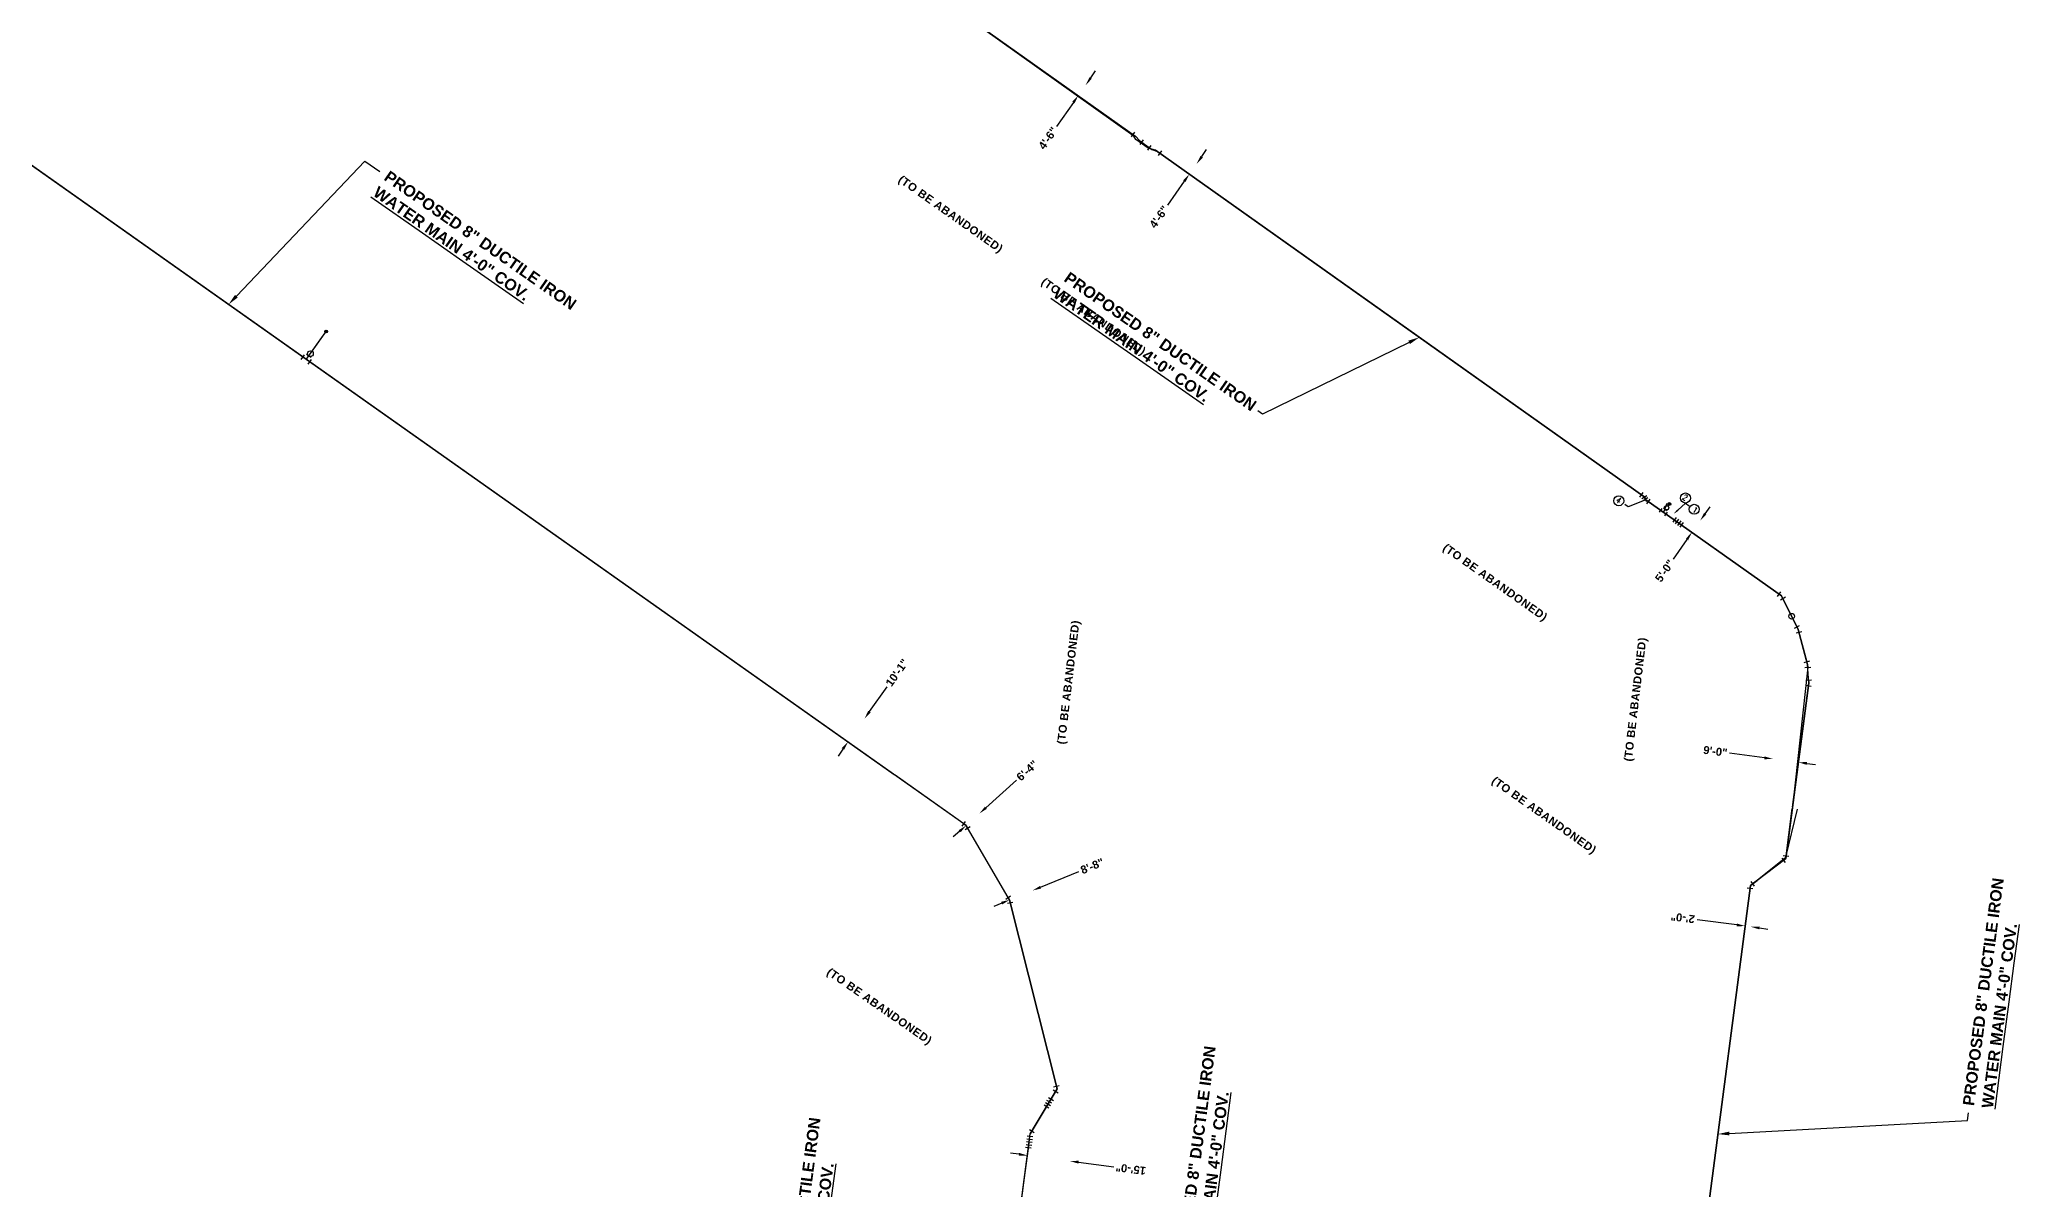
# Model space of a CAD drawing. Header units: feet. Extents: x 0 to 2707995, y 0 to 272549.
# Drawn here: x 2706205 to 2706901, y 270975 to 271377 of the extents above; entities that cross this region are included whole.
import ezdxf
from ezdxf import colors
from ezdxf.entities.mleader import LeaderData, LeaderLine
from ezdxf.math import Vec2, Vec3

# ---------------------------------------------------------------- set-up
doc = ezdxf.new("R2010")
doc.units = ezdxf.units.FT
doc.header["$LTSCALE"] = 20
for name, color, linetype in [('C-PR-WATER', 4, 'Continuous'), ('C-PR-WATER-ABAND', 3, 'Continuous'), ('C-PR-WATER-ABAND-OFF', 3, 'Continuous'), ('C-PR-WATER-DIM', 4, 'Continuous'), ('C-PR-WATER-FITTING', 4, 'Continuous'), ('C-PR-WATER-TXT (W-2)', 4, 'Continuous'), ('C-PR-WATER-TXT-#', 6, 'Continuous')]:
    doc.layers.add(name, color=color, linetype=linetype)
doc.layers.add('CALC', color=10, linetype='Continuous', plot=False)
doc.styles.add('ARIAL', font='arialbd.ttf', dxfattribs={"height": 0.24})
doc.styles.add('PROPOSED PLAN', font='arialbd.ttf', dxfattribs={"height": 2.8})
doc.styles.get("Standard").update_dxf_attribs({"font": 'simplex.shx'})
doc.dimstyles.new('PWD Proposed', dxfattribs={"dimtxt": 2.8, "dimasz": 3, "dimexe": 0.18, "dimexo": 0.0625, "dimgap": 1, "dimtad": 0, "dimdec": 0, "dimlfac": 12, "dimzin": 1, "dimdsep": 46, "dimlunit": 4, "dimtxsty": 'PROPOSED PLAN', "dimcen": 0, "dimse1": 1, "dimse2": 1, "dimclrd": 256, "dimclrt": 3, "dimadec": 1, "dimazin": 0, "dimtfac": 1, "dimtdec": 0, "dimtofl": 0, "dimtmove": 0, "dimatfit": 1, "dimfxl": 0.18, "dimfrac": 2, "dimtolj": 1, "dimtzin": 0, "dimlwd": -1, "dimarcsym": 0})

# ---------------------------------------------------------------- blocks, each defined once
blk = doc.blocks.new('*U86')
at = {"layer": 'C-PR-WATER-FITTING', "linetype": 'Continuous'}
for p, q in [((-1, -1), (-1, 1)), ((3, -1.5), (3, 0.5))]:
    blk.add_line(p, q, dxfattribs=at)
for points in [[(-1, 0), (0, 0)], [(0, 0), (2, -0.5)], [(2, -0.5), (3, -0.5)]]:
    blk.add_lwpolyline(points, dxfattribs=at)
blk = doc.blocks.new('*U85')
at = {"layer": 'C-PR-WATER-FITTING', "linetype": 'Continuous'}
for p, q in [((-1, -1), (-1, 1)), ((3, 1.5), (3, -0.5))]:
    blk.add_line(p, q, dxfattribs=at)
for points in [[(-1, 0), (0, 0)], [(0, 0), (2, 0.5)], [(2, 0.5), (3, 0.5)]]:
    blk.add_lwpolyline(points, dxfattribs=at)
blk = doc.blocks.new('*U288')
at = {"layer": 'C-PR-WATER-FITTING'}
blk.add_line((-0.73, -1.32), (0.73, 1.3), dxfattribs=at)
for points in [[(-0.14, 1.79), (1.61, 0.81)], [(0.82, -1.61), (1.8, 0.13)], [(-1.6, -0.83), (0.14, -1.8)], [(0, -0.01), (1.31, -0.74)]]:
    blk.add_lwpolyline(points, dxfattribs=at)
blk.add_circle((2.18, -1.23), 1, dxfattribs=at)
blk = doc.blocks.new('*U246')
at = {"layer": 'C-PR-WATER-FITTING'}
h = blk.add_hatch(color=256, dxfattribs=at)
h.dxf.hatch_style = 1
h.paths.add_polyline_path([(0.5, -0.01, 1), (-0.5, -0.01, 1)])
blk.add_circle((0, -0.01), 0.5, dxfattribs=at)
blk = doc.blocks.new('*U88')
at = {"layer": 'C-PR-WATER-FITTING'}
for p, q in [((0, 1), (0, -1)), ((1, 1), (1, -1)), ((2, 1), (2, -1)), ((3, 1), (3, -1))]:
    blk.add_line(p, q, dxfattribs=at)
blk = doc.blocks.new('*U89')
at = {"layer": 'C-PR-WATER-FITTING'}
for p, q in [((-0.79, -1.18), (-1.18, 0.79)), ((1, -1), (1, 1))]:
    blk.add_line(p, q, dxfattribs=at)
blk.add_lwpolyline([(-0.98, -0.2), (0, 0)], dxfattribs=at)
at = {"layer": 'C-PR-WATER-FITTING', "flags": 128}
blk.add_lwpolyline([(0, 0), (1, 0)], dxfattribs=at)
blk = doc.blocks.new('*U90')
at = {"layer": 'C-PR-WATER-FITTING'}
for p, q in [((-0.54, -1.31), (-1.31, 0.54)), ((1, -1), (1, 1))]:
    blk.add_line(p, q, dxfattribs=at)
blk.add_lwpolyline([(-0.92, -0.38), (0, 0)], dxfattribs=at)
at = {"layer": 'C-PR-WATER-FITTING', "flags": 128}
blk.add_lwpolyline([(0, 0), (1, 0)], dxfattribs=at)
blk = doc.blocks.new('*U100')
at = {"layer": 'C-PR-WATER-FITTING'}
for p, q in [((-0.54, -1.31), (-1.31, 0.54)), ((1, -1), (1, 1))]:
    blk.add_line(p, q, dxfattribs=at)
blk.add_lwpolyline([(-0.92, -0.38), (0, 0)], dxfattribs=at)
at = {"layer": 'C-PR-WATER-FITTING', "flags": 128}
blk.add_lwpolyline([(0, 0), (1, 0)], dxfattribs=at)
blk = doc.blocks.new('*U101')
at = {"layer": 'C-PR-WATER-FITTING'}
for p, q in [((0, -1.41), (-1.41, 0)), ((1, -1), (1, 1))]:
    blk.add_line(p, q, dxfattribs=at)
at = {"layer": 'C-PR-WATER-FITTING', "flags": 128}
blk.add_lwpolyline([(-0.71, -0.71), (0, 0), (1, 0)], dxfattribs=at)
blk = doc.blocks.new('*U102')
at = {"layer": 'C-PR-WATER-FITTING'}
for p, q in [((1, 0.08), (-1, -0.08)), ((1.07, -0.92), (-0.92, -1.07)), ((1.15, -1.92), (-0.84, -2.07)), ((1.23, -2.91), (-0.77, -3.07))]:
    blk.add_line(p, q, dxfattribs=at)
blk = doc.blocks.new('*U103')
at = {"layer": 'C-PR-WATER-FITTING'}
for p, q in [((0.88, 0.47), (-0.88, -0.47)), ((1.35, -0.42), (-0.42, -1.35)), ((1.82, -1.3), (0.05, -2.24)), ((2.29, -2.19), (0.52, -3.12))]:
    blk.add_line(p, q, dxfattribs=at)
blk = doc.blocks.new('*D134')
at = {"layer": 'C-PR-WATER-DIM', "linetype": 'Continuous', "transparency": 16777216}
for p, q in [((2706495.24, 271142.47), (2706501.39, 271151.14)), ((2706485.96, 271129.38), (2706484.23, 271126.93))]:
    blk.add_line(p, q, dxfattribs=at)
at = {"layer": 'C-PR-WATER-DIM', "transparency": 16777216}
for points in [[(2706494.83, 271142.76), (2706495.65, 271142.18), (2706493.51, 271140.02)], [(2706485.55, 271129.67), (2706486.37, 271129.09), (2706487.7, 271131.82)]]:
    blk.add_solid(points, dxfattribs=at)
at = {"layer": 'C-PR-WATER-DIM', "transparency": 16777216, "insert": (2706504.89, 271156.08), "char_height": 2.8, "attachment_point": 5, "rotation": 54.66342, "style": 'PROPOSED PLAN'}
blk.add_mtext('\\A1;10\'-1"', dxfattribs=at)
blk = doc.blocks.new('*D135')
at = {"layer": 'C-PR-WATER-DIM', "linetype": 'Continuous', "transparency": 16777216}
for p, q in [((2706535.98, 271108.85), (2706546.68, 271118.45)), ((2706526.82, 271100.62), (2706524.58, 271098.61))]:
    blk.add_line(p, q, dxfattribs=at)
at = {"layer": 'C-PR-WATER-DIM', "transparency": 16777216}
for points in [[(2706535.65, 271109.22), (2706536.31, 271108.48), (2706533.75, 271106.84)], [(2706526.48, 271100.99), (2706527.15, 271100.25), (2706529.05, 271102.62)]]:
    blk.add_solid(points, dxfattribs=at)
at = {"layer": 'C-PR-WATER-DIM', "transparency": 16777216, "insert": (2706550.43, 271121.82), "char_height": 2.8, "attachment_point": 5, "rotation": 41.92135, "style": 'PROPOSED PLAN'}
blk.add_mtext('\\A1;6\'-4"', dxfattribs=at)
blk = doc.blocks.new('*D136')
at = {"layer": 'C-PR-WATER-DIM', "linetype": 'Continuous', "transparency": 16777216}
for p, q in [((2706555.1, 271081.04), (2706568.53, 271086.52)), ((2706541.51, 271075.49), (2706538.73, 271074.35))]:
    blk.add_line(p, q, dxfattribs=at)
at = {"layer": 'C-PR-WATER-DIM', "transparency": 16777216}
for points in [[(2706541.32, 271075.95), (2706541.7, 271075.02), (2706544.29, 271076.62)], [(2706554.91, 271081.5), (2706555.29, 271080.58), (2706552.32, 271079.9)]]:
    blk.add_solid(points, dxfattribs=at)
at = {"layer": 'C-PR-WATER-DIM', "transparency": 16777216, "insert": (2706573.19, 271088.43), "char_height": 2.8, "attachment_point": 5, "rotation": 22.22315, "style": 'PROPOSED PLAN'}
blk.add_mtext('\\A1;8\'-8"', dxfattribs=at)
blk = doc.blocks.new('*D137')
at = {"layer": 'C-PR-WATER-DIM', "linetype": 'Continuous', "transparency": 16777216}
for p, q in [((2706547.56, 270987.63), (2706544.58, 270988.02)), ((2706568.38, 270984.89), (2706580.7, 270983.27))]:
    blk.add_line(p, q, dxfattribs=at)
at = {"layer": 'C-PR-WATER-DIM', "transparency": 16777216}
for points in [[(2706547.62, 270988.12), (2706547.49, 270987.13), (2706550.53, 270987.24)], [(2706568.44, 270985.38), (2706568.31, 270984.39), (2706565.4, 270985.28)]]:
    blk.add_solid(points, dxfattribs=at)
at = {"layer": 'C-PR-WATER-DIM', "transparency": 16777216, "insert": (2706586.7, 270982.48), "char_height": 2.8, "attachment_point": 5, "rotation": 172.50681, "style": 'PROPOSED PLAN'}
blk.add_mtext('\\A1;15\'-0"', dxfattribs=at)
blk = doc.blocks.new('*D165')
at = {"layer": 'C-PR-WATER-DIM', "linetype": 'Continuous', "transparency": 16777216}
for p, q in [((2706572.66, 271364.06), (2706574.39, 271366.51)), ((2706566.59, 271355.5), (2706560.66, 271347.14))]:
    blk.add_line(p, q, dxfattribs=at)
at = {"layer": 'C-PR-WATER-DIM', "transparency": 16777216}
for points in [[(2706572.25, 271364.35), (2706573.06, 271363.77), (2706570.92, 271361.62)], [(2706566.18, 271355.79), (2706566.99, 271355.21), (2706568.32, 271357.94)]]:
    blk.add_solid(points, dxfattribs=at)
at = {"layer": 'C-PR-WATER-DIM', "transparency": 16777216, "insert": (2706557.72, 271342.99), "char_height": 2.8, "attachment_point": 5, "rotation": 54.67389, "style": 'PROPOSED PLAN'}
blk.add_mtext('\\A1;4\'-6"', dxfattribs=at)
blk = doc.blocks.new('*D166')
at = {"layer": 'C-PR-WATER-DIM', "linetype": 'Continuous', "transparency": 16777216}
for p, q in [((2706611.49, 271336.54), (2706613.23, 271338.99)), ((2706605.42, 271327.97), (2706599.5, 271319.61))]:
    blk.add_line(p, q, dxfattribs=at)
at = {"layer": 'C-PR-WATER-DIM', "transparency": 16777216}
for points in [[(2706611.09, 271336.83), (2706611.9, 271336.25), (2706609.76, 271334.09)], [(2706605.01, 271328.26), (2706605.83, 271327.68), (2706607.16, 271330.42)]]:
    blk.add_solid(points, dxfattribs=at)
at = {"layer": 'C-PR-WATER-DIM', "transparency": 16777216, "insert": (2706596.56, 271315.47), "char_height": 2.8, "attachment_point": 5, "rotation": 54.67389, "style": 'PROPOSED PLAN'}
blk.add_mtext('\\A1;4\'-6"', dxfattribs=at)
blk = doc.blocks.new('*D167')
at = {"layer": 'C-PR-WATER-DIM', "linetype": 'Continuous', "transparency": 16777216}
for p, q in [((2706787.68, 271211.67), (2706789.41, 271214.12)), ((2706781.32, 271202.7), (2706776.43, 271195.79))]:
    blk.add_line(p, q, dxfattribs=at)
at = {"layer": 'C-PR-WATER-DIM', "transparency": 16777216}
for points in [[(2706787.27, 271211.96), (2706788.09, 271211.38), (2706785.94, 271209.22)], [(2706780.91, 271202.99), (2706781.73, 271202.41), (2706783.05, 271205.15)]]:
    blk.add_solid(points, dxfattribs=at)
at = {"layer": 'C-PR-WATER-DIM', "transparency": 16777216, "insert": (2706773.51, 271191.69), "char_height": 2.8, "attachment_point": 5, "rotation": 54.67389, "style": 'PROPOSED PLAN'}
blk.add_mtext('\\A1;5\'-0"', dxfattribs=at)
blk = doc.blocks.new('*D168')
at = {"layer": 'C-PR-WATER-DIM', "linetype": 'Continuous', "transparency": 16777216}
for p, q in [((2706808.43, 271126.29), (2706796.25, 271127.9)), ((2706823.28, 271124.34), (2706826.25, 271123.95))]:
    blk.add_line(p, q, dxfattribs=at)
at = {"layer": 'C-PR-WATER-DIM', "transparency": 16777216}
for points in [[(2706808.5, 271126.79), (2706808.37, 271125.8), (2706811.41, 271125.9)], [(2706823.34, 271124.83), (2706823.21, 271123.84), (2706820.3, 271124.73)]]:
    blk.add_solid(points, dxfattribs=at)
at = {"layer": 'C-PR-WATER-DIM', "transparency": 16777216, "insert": (2706791.23, 271128.56), "char_height": 2.8, "attachment_point": 5, "rotation": 352.49406, "style": 'PROPOSED PLAN'}
blk.add_mtext('\\A1;9\'-0"', dxfattribs=at)
blk = doc.blocks.new('*D169')
at = {"layer": 'C-PR-WATER-DIM', "linetype": 'Continuous', "transparency": 16777216}
for p, q in [((2706798.73, 271067.86), (2706784.87, 271069.68)), ((2706806.66, 271066.81), (2706809.63, 271066.42))]:
    blk.add_line(p, q, dxfattribs=at)
at = {"layer": 'C-PR-WATER-DIM', "transparency": 16777216}
for points in [[(2706798.79, 271068.35), (2706798.66, 271067.36), (2706801.7, 271067.47)], [(2706806.72, 271067.31), (2706806.59, 271066.32), (2706803.68, 271067.2)]]:
    blk.add_solid(points, dxfattribs=at)
at = {"layer": 'C-PR-WATER-DIM', "transparency": 16777216, "insert": (2706779.84, 271070.34), "char_height": 2.8, "attachment_point": 5, "rotation": 172.50155, "style": 'PROPOSED PLAN'}
blk.add_mtext('\\A1;2\'-0"', dxfattribs=at)
blk = doc.blocks.new('*U256')
at = {"layer": 'C-PR-WATER-FITTING'}
blk.add_line((-0.04, -1.51), (0.05, 1.49), dxfattribs=at)
for points in [[(-0.95, 1.52), (1.05, 1.46)], [(1.47, -1.05), (1.53, 0.95)], [(-1.04, -1.48), (0.96, -1.54)], [(0, -0.01), (1.5, -0.05)]]:
    blk.add_lwpolyline(points, dxfattribs=at)
blk.add_circle((2.5, -0.08), 1, dxfattribs=at)
blk = doc.blocks.new('*U257')
at = {"layer": 'C-PR-WATER-FITTING'}
h = blk.add_hatch(color=256, dxfattribs=at)
h.dxf.hatch_style = 1
h.paths.add_polyline_path([(0.5, -0.01, 1), (-0.5, -0.01, 1)])
blk.add_circle((0, -0.01), 0.5, dxfattribs=at)
blk = doc.blocks.new('*U91')
at = {"layer": 'C-PR-WATER-FITTING'}
for p, q in [((0, -1.41), (-1.41, 0)), ((1, -1), (1, 1))]:
    blk.add_line(p, q, dxfattribs=at)
at = {"layer": 'C-PR-WATER-FITTING', "flags": 128}
blk.add_lwpolyline([(-0.71, -0.71), (0, 0), (1, 0)], dxfattribs=at)
blk = doc.blocks.new('*U247')
at = {"layer": 'C-PR-WATER-FITTING'}
blk.add_circle((0, -0.01), 1, dxfattribs=at)
blk = doc.blocks.new('*U233')
at = {"layer": 'C-PR-WATER-FITTING'}
for p, q in [((-0.54, -1.31), (-1.31, 0.54)), ((1, -1), (1, 1))]:
    blk.add_line(p, q, dxfattribs=at)
blk.add_lwpolyline([(-0.92, -0.38), (0, 0)], dxfattribs=at)
at = {"layer": 'C-PR-WATER-FITTING', "flags": 128}
blk.add_lwpolyline([(0, 0), (1, 0)], dxfattribs=at)
blk = doc.blocks.new('*U234')
at = {"layer": 'C-PR-WATER-FITTING'}
for p, q in [((-0.54, -1.31), (-1.31, 0.54)), ((1, -1), (1, 1))]:
    blk.add_line(p, q, dxfattribs=at)
blk.add_lwpolyline([(-0.92, -0.38), (0, 0)], dxfattribs=at)
at = {"layer": 'C-PR-WATER-FITTING', "flags": 128}
blk.add_lwpolyline([(0, 0), (1, 0)], dxfattribs=at)

msp = doc.modelspace()

# ---------------------------------------------------------------- linework, layer by layer
at = {"layer": 'C-PR-WATER'}
for p, q in [((2706529.061, 271102.625), (2706084.595, 271416.347)), ((2706514.189, 271396.316), (2706588.374, 271343.732)), ((2706588.374, 271343.732), (2706589.716, 271342.168)), ((2706589.716, 271342.168), (2706594.065, 271339.086)), ((2706594.065, 271339.079), (2706595.986, 271338.331)), ((2706595.38, 271338.766), (2706671.569, 271284.769)), ((2706671.569, 271284.769), (2706766.251, 271217.666)), ((2706300.177, 271268.464), (2706305.09, 271275.394)), ((2706298.154, 271265.606), (2706299.022, 271266.832)), ((2706766.947, 271216.56), (2706814.381, 271182.943)), ((2706774.622, 271214.342), (2706775.129, 271215.056)), ((2706773.101, 271212.203), (2706773.751, 271213.12)), ((2706814.381, 271182.943), (2706817.492, 271176.709)), ((2706818.385, 271174.92), (2706820.245, 271171.194)), ((2706823.539, 271158.956), (2706820.24, 271171.187)), ((2706823.965, 271152.517), (2706823.539, 271158.956)), ((2706823.965, 271152.517), (2706815.869, 271091.068)), ((2706544.288, 271076.622), (2706529.06, 271102.625)), ((2706815.869, 271091.068), (2706803.553, 271081.614)), ((2706544.288, 271076.622), (2706560.899, 271010.487)), ((2706803.554, 271081.615), (2706787.999, 270963.216)), ((2706560.899, 271010.487), (2706551.529, 270994.831)), ((2706530.599, 270835.708), (2706551.529, 270994.831))]:
    msp.add_line(p, q, dxfattribs=at)
msp.add_lwpolyline([(2706766.251, 271217.666), (2706766.947, 271216.56)], dxfattribs=at)
at = {"layer": 'C-PR-WATER-TXT-#'}
for centre in [(2706757.442, 271216.196), (2706780.774, 271217.163), (2706783.842, 271213.212)]:
    msp.add_circle(centre, 1.75, dxfattribs=at)
at = {"layer": 'CALC'}
for points in [[(2706282.513, 271561.115), (2706319.105, 271535.182), (2706328.757, 271536.921), (2706424.245, 271469.246), (2706425.916, 271459.445), (2706460.677, 271434.858), (2706462.02, 271433.294), (2706495.291, 271409.714), (2706504.883, 271411.301), (2706512.609, 271405.823), (2706514.189, 271396.316), (2706587.368, 271344.014)], [(2706148.213, 271371.442), (2706503.858, 271120.414)], [(2706818.231, 271108.99), (2706823.965, 271152.517), (2706823.539, 271158.956), (2706820.24, 271171.187), (2706814.381, 271182.943), (2706766.947, 271216.56), (2706766.251, 271217.666), (2706595.38, 271338.766), (2706592.789, 271339.504), (2706588.44, 271342.586), (2706587.299, 271344.494)], [(2706298.154, 271265.606), (2706304.814, 271274.977)], [(2706774.299, 271215.232), (2706773.101, 271212.203)], [(2706805.397, 271189.309), (2706814.36, 271182.986), (2706820.24, 271171.187), (2706823.409, 271159.439)], [(2706823.604, 271157.958), (2706818.231, 271108.99)], [(2706508.182, 270665.248), (2706551.529, 270994.831), (2706560.899, 271010.487), (2706544.288, 271076.622), (2706529.06, 271102.625), (2706504.182, 271120.185)], [(2706528.695, 270821.215), (2706551.529, 270994.831), (2706560.899, 271010.487), (2706544.288, 271076.622), (2706529.065, 271102.618), (2706504.182, 271120.185)], [(2706760.121, 270632.96), (2706784.729, 270821.357), (2706772.023, 270836.263), (2706782.551, 270921.78), (2706787.09, 270925.714), (2706791.304, 270957.749), (2706787.998, 270963.22), (2706803.553, 271081.614), (2706815.935, 271091.563), (2706819.957, 271108.375)], [(2706805.806, 271083.343), (2706815.869, 271091.068), (2706818.18, 271108.608)], [(2706789.718, 270960.979), (2706787.999, 270963.216), (2706803.554, 271081.615), (2706805.843, 271083.372)]]:
    msp.add_lwpolyline(points, dxfattribs=at)
msp.add_lwpolyline([(2706508.182, 270665.248, -0.0013692), (2706551.529, 270994.831), (2706560.899, 271010.487), (2706544.288, 271076.621), (2706529.06, 271102.625), (2706504.182, 271120.185)], format="xyb", dxfattribs=at)

# ---------------------------------------------------------------- block references
at = {"layer": 'C-PR-WATER-FITTING'}
for name, p, rotation in [('*U86', (2706588.374, 271343.732), 324.673888888468), ('*U85', (2706594.065, 271339.086), 324.6738889241751), ('*U257', (2706305.084, 271275.396), 56.47756110949388), ('*U256', (2706298.154, 271265.606), 56.47756110949388), ('*U233', (2706766.251, 271217.666), 302.1738966934164), ('*U234', (2706766.947, 271216.56), 122.1738966828323), ('*U246', (2706775.129, 271215.056), 83.92415502369693), ('*U88', (2706776.912, 271209.498), 324.673888888468), ('*U90', (2706814.381, 271182.943), 299.537809446928), ('*U247', (2706817.932, 271175.814), 83.92415502369693), ('*U89', (2706820.24, 271171.187), 285.0096728048995), ('*U89', (2706823.539, 271158.956), 273.7596687355332), ('*U89', (2706823.965, 271152.517), 262.5096647744364), ('*U100', (2706529.065, 271102.618), 302.1738888645055), ('*U100', (2706544.288, 271076.622), 280.6531324194436), ('*U101', (2706560.899, 271010.487), 239.0997326427569), ('*U102', (2706558.718, 271006.842), 324.6738889241751), ('*U103', (2706551.269, 270992.855), 324.6738889241751), ('*U100', (2706551.529, 270994.831), 59.09973272570487)]:
    msp.add_blockref(name, p, dxfattribs=dict(at, rotation=rotation))
at = {"layer": 'C-PR-WATER-FITTING', "xscale": 0.75, "yscale": 0.75, "zscale": 0.75, "rotation": 83.92415502369693}
msp.add_blockref('*U288', (2706773.096, 271212.202), dxfattribs=at)
at = {"layer": 'C-PR-WATER-FITTING', "xscale": -1}
for p, rotation in [((2706815.869, 271091.068), 262.5041894284287), ((2706803.554, 271081.615), 82.50418943189358)]:
    msp.add_blockref('*U91', p, dxfattribs=dict(at, rotation=rotation))

# ---------------------------------------------------------------- texts
at = {"layer": 'C-PR-WATER-ABAND', "color": 4, "char_height": 2.8, "width": 48.18924, "attachment_point": 2, "style": 'ARIAL'}
for insert, rotation in [((2706576.352, 271280.527), 324.788439), ((2706762.053, 271149.167), 83.234413), ((2706501.397, 271039.297), 325.223551)]:
    msp.add_mtext('\\pxql;{\\T1.063;\\C3;(TO BE ABANDONED)}', dxfattribs=dict(at, insert=insert, rotation=rotation))
at = {"layer": 'C-PR-WATER-ABAND-OFF', "color": 4, "char_height": 2.8, "width": 48.18924, "attachment_point": 2, "style": 'ARIAL'}
for insert, rotation in [((2706526.341, 271316.329), 324.788439), ((2706716.89, 271187.544), 324.788439), ((2706563.682, 271155.147), 83.234413), ((2706733.979, 271106.085), 324.788439)]:
    msp.add_mtext('\\pxql;{\\T1.063;\\C3;(TO BE ABANDONED)}', dxfattribs=dict(at, insert=insert, rotation=rotation))

# ---------------------------------------------------------------- dimensions: what is measured, and where the dimension line sits
at = {"layer": 'C-PR-WATER-DIM'}
for base, p1, p2, angle, picture, middle in [((2706568.32, 271357.945), (2706572.384, 271360.58), (2706569.782, 271356.909), 234.673889, '*D165', (2706557.721, 271342.99)), ((2706607.157, 271330.42), (2706611.22, 271333.055), (2706608.618, 271329.384), 234.673889, '*D166', (2706596.558, 271315.465)), ((2706783.053, 271205.145), (2706787.345, 271208.232), (2706784.453, 271204.153), 234.673888, '*D167', (2706773.514, 271191.687)), ((2706487.697, 271131.825), (2706494.682, 271139.186), (2706488.872, 271130.992), 234.663415, '*D134', (2706504.891, 271156.076)), ((2706811.405, 271125.902), (2706819.707, 271120.193), (2706810.807, 271121.365), 172.49406, '*D168', (2706791.234, 271128.56)), ((2706529.049, 271102.623), (2706535.42, 271104.982), (2706530.72, 271100.762), 221.921354, '*D135', (2706550.428, 271121.82)), ((2706544.288, 271076.621), (2706552.324, 271079.905), (2706544.288, 271076.621), 202.223152, '*D136', (2706573.195, 271088.432)), ((2706801.701, 271067.465), (2706805.836, 271083.568), (2706803.854, 271083.828), 172.501548, '*D169', (2706779.836, 271070.343)), ((2706550.53, 270987.237), (2706565.094, 270982.939), (2706550.222, 270984.895), 172.506814, '*D137', (2706586.704, 270982.479))]:
    dim = msp.add_linear_dim(base=base, p1=p1, p2=p2, angle=angle, dimstyle='PWD Proposed', override={"dimclrt": 256}, dxfattribs=at)
    dim.commit()
    dim.dimension.update_dxf_attribs({"geometry": picture, "text_midpoint": middle, "dimtype": 161})

# ---------------------------------------------------------------- leaders
at = {"layer": 'C-PR-WATER-TXT (W-2)'}
ml = msp.add_multileader_mtext('Standard', dxfattribs=at)
ml.set_content('PROPOSED 8" DUCTILE IRON {\\LWATER MAIN 4\'-0" COV.}', color=256, style='ARIAL')
ml.set_leader_properties(color=256)
ml.build(insert=Vec2(0, 0))
ml.multileader.update_dxf_attribs({"dogleg_length": 5})
ctx = ml.context
ctx.base_point, ctx.landing_gap_size, ctx.plane_origin, ctx.plane_x_axis, ctx.plane_y_axis = Vec3(2706323.892, 271331.344), 2.5, Vec3(2706445.958, 271343.498), Vec3(0.8203154, -0.5719114), Vec3(0.5719114, 0.8203154)
notes = []
notes.append((ctx, [(0, (1, 1, 0), (2706318.62, 271335.019), (0.8203154, -0.5719114), 6.427, [(0, [(2706270.932, 271284.823)], 0, [])])]))
ctx.mtext.insert, ctx.mtext.text_direction, ctx.mtext.rotation, ctx.mtext.width, ctx.mtext.defined_height, ctx.mtext.flow_direction = Vec3(2706327.316, 271331.883), Vec3(0.8203154, -0.5719114), 5.6743512, 87.98644, 38.555, 5
ml = msp.add_multileader_mtext('Standard', dxfattribs=at)
ml.set_content('PROPOSED 8" DUCTILE IRON {\\LWATER MAIN 4\'-0" COV.}', color=256, style='ARIAL')
ml.set_leader_properties(color=256)
ml.build(insert=Vec2(0, 0))
ml.multileader.update_dxf_attribs({"dogleg_length": 5})
ctx = ml.context
ctx.base_point, ctx.landing_gap_size, ctx.plane_origin, ctx.plane_x_axis, ctx.plane_y_axis = Vec3(2706561.846, 271295.952), 2.5, Vec3(2706862.948, 271332.395), Vec3(0.8203154, -0.5719114), Vec3(0.5719114, 0.8203154)
notes.append((ctx, [(1, (1, 1, 0), (2706632.811, 271246.476), (-0.8203154, 0.5719114), 2.094, [(0, [(2706687.667, 271273.36)], 0, [])])]))
ctx.mtext.insert, ctx.mtext.text_direction, ctx.mtext.rotation, ctx.mtext.width, ctx.mtext.defined_height, ctx.mtext.flow_direction = Vec3(2706565.269, 271296.491), Vec3(0.8203154, -0.5719114), 5.6743512, 87.98644, 38.555, 5
ml = msp.add_multileader_mtext('Standard', dxfattribs=at)
ml.set_content('PROPOSED 8" DUCTILE IRON {\\LWATER MAIN 4\'-0" COV.}', color=256, style='ARIAL')
ml.set_leader_properties(color=256)
ml.build(insert=Vec2(0, 0))
ml.multileader.update_dxf_attribs({"dogleg_length": 5})
ctx = ml.context
ctx.base_point, ctx.landing_gap_size, ctx.plane_origin, ctx.plane_x_axis, ctx.plane_y_axis = Vec3(2706879.825, 271002.163), 2.5, Vec3(2706482.531, 271113.353), Vec3(0.1304081, 0.9914604), Vec3(-0.9914604, 0.1304081)
notes.append((ctx, [(0, (1, 1, 0), (2706879.464, 270999.42), (0.1304081, 0.9914604), 2.766, [(0, [(2706792.138, 270994.706)], 0, [])])]))
ctx.mtext.insert, ctx.mtext.text_direction, ctx.mtext.rotation, ctx.mtext.width, ctx.mtext.defined_height, ctx.mtext.flow_direction = Vec3(2706877.771, 271004.954), Vec3(0.1304081, 0.9914604), 1.4400157, 87.98644, 38.555, 5
ml = msp.add_multileader_mtext('Standard', dxfattribs=at)
ml.set_content('PROPOSED 8" DUCTILE IRON {\\LWATER MAIN 4\'-0" COV.}', color=256, style='ARIAL')
ml.set_leader_properties(color=256)
ml.build(insert=Vec2(0, 0))
ml.multileader.update_dxf_attribs({"dogleg_length": 5})
ctx = ml.context
ctx.base_point, ctx.landing_gap_size, ctx.plane_origin, ctx.plane_x_axis, ctx.plane_y_axis = Vec3(2706604.031, 270943.391), 2.5, Vec3(2706206.737, 271054.581), Vec3(0.1304081, 0.9914604), Vec3(-0.9914604, 0.1304081)
notes.append((ctx, [(0, (1, 1, 0), (2706603.67, 270940.649), (0.1304081, 0.9914604), 2.766, [(0, [(2706543.987, 270937.489)], 0, [])])]))
ctx.mtext.insert, ctx.mtext.text_direction, ctx.mtext.rotation, ctx.mtext.width, ctx.mtext.defined_height, ctx.mtext.flow_direction = Vec3(2706601.977, 270946.182), Vec3(0.1304081, 0.9914604), 1.4400157, 87.98644, 38.555, 5
ml = msp.add_multileader_mtext('Standard', dxfattribs=at)
ml.set_content('PROPOSED 8" DUCTILE IRON {\\LWATER MAIN 4\'-4" COV.}', color=256, style='ARIAL')
ml.set_leader_properties(color=256)
ml.build(insert=Vec2(0, 0))
ml.multileader.update_dxf_attribs({"dogleg_length": 5})
ctx = ml.context
ctx.base_point, ctx.landing_gap_size, ctx.plane_origin, ctx.plane_x_axis, ctx.plane_y_axis = Vec3(2706465.744, 270918.392), 2.5, Vec3(2706068.45, 271029.582), Vec3(0.1304081, 0.9914604), Vec3(-0.9914604, 0.1304081)
notes.append((ctx, [(0, (1, 1, 0), (2706465.383, 270915.65), (0.1304081, 0.9914604), 2.766, [(0, [(2706529.192, 270824.974)], 0, [])])]))
ctx.mtext.insert, ctx.mtext.text_direction, ctx.mtext.rotation, ctx.mtext.width, ctx.mtext.defined_height, ctx.mtext.flow_direction = Vec3(2706463.69, 270921.184), Vec3(0.1304081, 0.9914604), 1.4400157, 87.98644, 38.555, 5
at = {"layer": 'C-PR-WATER-TXT-#'}
ml = msp.add_multileader_mtext('Standard', dxfattribs=at)
ml.set_content('2  ', color=256)
ml.set_leader_properties(color=256)
ml.build(insert=Vec2(0, 0))
ml.multileader.update_dxf_attribs({"dogleg_length": 1.5, "arrow_head_size": 2})
ctx = ml.context
ctx.base_point, ctx.char_height, ctx.arrow_head_size, ctx.landing_gap_size, ctx.plane_origin, ctx.plane_x_axis, ctx.plane_y_axis = Vec3(2706778.852, 271218.606), 2, 2, 1.7, Vec3(2706800.559, 271200.626), Vec3(0.8203154, -0.5719114), Vec3(0.5719114, 0.8203154)
ctx.text_align_type = 2
notes.append((ctx, [(0, (0, 0, 0), (0, 0), (1, 0), 1, [])]))
ctx.mtext.insert, ctx.mtext.text_direction, ctx.mtext.rotation, ctx.mtext.width, ctx.mtext.alignment, ctx.mtext.line_spacing_factor, ctx.mtext.flow_direction = Vec3(2706781.912, 271217.692), Vec3(0.8203154, -0.5719114), 5.6743512, 0.47619, 3, 0.75, 5
ml = msp.add_multileader_mtext('Standard', dxfattribs=at)
ml.set_content('4  ', color=256)
ml.set_leader_properties(color=256)
ml.build(insert=Vec2(0, 0))
ml.multileader.update_dxf_attribs({"dogleg_length": 1.5, "arrow_head_size": 2})
ctx = ml.context
ctx.base_point, ctx.char_height, ctx.arrow_head_size, ctx.landing_gap_size, ctx.plane_origin, ctx.plane_x_axis, ctx.plane_y_axis = Vec3(2706755.556, 271217.691), 2, 2, 1.7, Vec3(2706777.227, 271199.66), Vec3(0.8203154, -0.5719114), Vec3(0.5719114, 0.8203154)
ctx.text_align_type = 2
notes.append((ctx, [(1, (1, 1, 0), (2706760.747, 271214.071), (-0.8203154, 0.5719114), 1.5, [(1, [(2706766.251, 271217.666), (2706766.947, 271216.56)], 0, [])])]))
ctx.mtext.insert, ctx.mtext.text_direction, ctx.mtext.rotation, ctx.mtext.width, ctx.mtext.defined_height, ctx.mtext.alignment, ctx.mtext.line_spacing_factor, ctx.mtext.flow_direction = Vec3(2706758.694, 271216.722), Vec3(0.8203154, -0.5719114), 5.6743512, 1.52721, 1.883, 3, 0.75, 5
ml = msp.add_multileader_mtext('Standard', dxfattribs=at)
ml.set_content('1  ', color=256)
ml.set_leader_properties(color=256)
ml.build(insert=Vec2(0, 0))
ml.multileader.update_dxf_attribs({"dogleg_length": 1.5, "arrow_head_size": 2})
ctx = ml.context
ctx.base_point, ctx.char_height, ctx.arrow_head_size, ctx.landing_gap_size, ctx.plane_origin, ctx.plane_x_axis, ctx.plane_y_axis = Vec3(2706782.067, 271214.473), 2, 2, 1.7, Vec3(2706803.626, 271196.676), Vec3(0.8203154, -0.5719114), Vec3(0.5719114, 0.8203154)
notes.append((ctx, [(0, (1, 1, 0), (2706780.837, 271215.331), (0.8203154, -0.5719114), 1.5, [(0, [(2706776.625, 271211.593)], 0, [])])]))
ctx.mtext.insert, ctx.mtext.text_direction, ctx.mtext.rotation, ctx.mtext.width, ctx.mtext.line_spacing_factor, ctx.mtext.flow_direction = Vec3(2706784.034, 271214.321), Vec3(0.8203154, -0.5719114), 5.6743512, 0.47619, 0.75, 5
for ctx, leaders in notes:
    for number, flags, end, landing, length, lines in leaders:
        leader = LeaderData()
        leader.index, (leader.has_last_leader_line, leader.has_dogleg_vector, leader.attachment_direction) = number, flags
        leader.last_leader_point, leader.dogleg_vector, leader.dogleg_length = Vec3(end), Vec3(landing), length
        for number, points, colour, breaks in lines:
            line = LeaderLine()
            line.index, line.vertices, line.color, line.breaks = number, Vec3.list(points), colors.encode_raw_color(colour), breaks
            leader.lines.append(line)
        ctx.leaders.append(leader)

doc.saveas('drawing.dxf')
